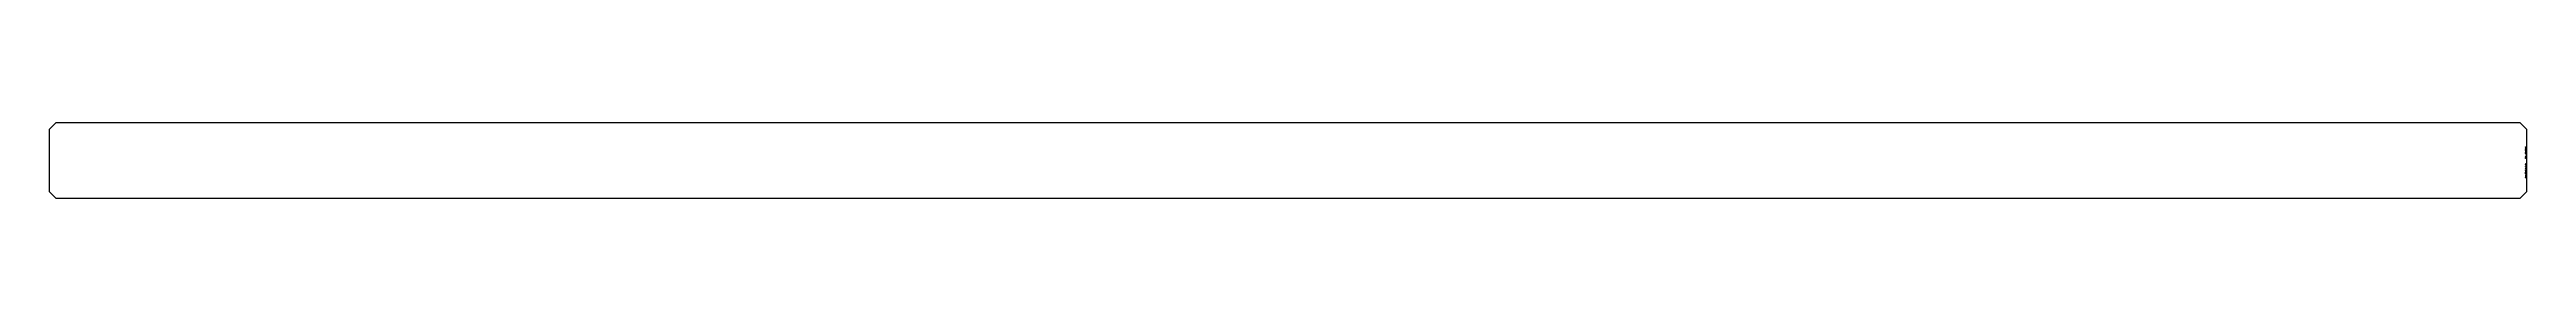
# Model space of a CAD drawing. Extents: x 0 to 11004, y -170 to 170.
import ezdxf

# ---------------------------------------------------------------- set-up
doc = ezdxf.new("R2010")
doc.units = 0
doc.header["$LTSCALE"] = 10
doc.layers.add('TEILE', color=7, linetype='CONTINUOUS')
doc.layers.add('UNTERSCHRIFT', color=7, linetype='CONTINUOUS')
doc.styles.get("Standard").update_dxf_attribs({"font": 'ROMANS'})

msp = doc.modelspace()

# ---------------------------------------------------------------- linework, layer by layer
at = {"layer": 'TEILE', "color": 2}
for p, q in [((0, 140), (30, 170)), ((0, -140.000015), (0, 140)), ((30, 170), (10973.993164, 170)), ((10973.993164, 170), (11003.993164, 140)), ((11003.993164, 140), (11003.993164, -140)), ((30, -170.000015), (0, -140.000015)), ((10973.993164, -170), (30, -170.000015)), ((11003.993164, -140), (10973.993164, -170))]:
    msp.add_line(p, q, dxfattribs=at)

# ---------------------------------------------------------------- texts
at = {"layer": 'UNTERSCHRIFT', "color": 2, "oblique": 15, "width": 0.8}
for s, p in [('  , Profi l PL340*12', (11001.993164, 20.800001)), ('30211', (11001.993164, 7.800001)), ('Project  DP0GN9  ,Qty. 3  , Pos. ', (11001.993164, -78))]:
    msp.add_text(s, height=3.25, rotation=90, dxfattribs=at).set_placement(p)

doc.saveas('drawing.dxf')
